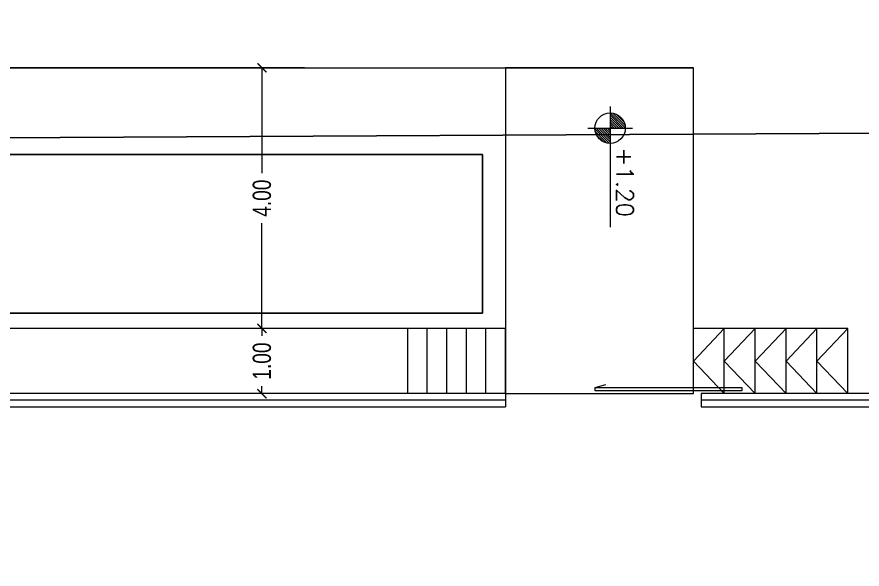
# Model space of a CAD drawing. Header units: millimetres. Extents: x -401 to 2889, y -234 to 146.
# Drawn here: x 107.34 to 120.3, y -47.45 to -38.97 of the extents above; entities that cross this region are included whole.
import ezdxf

# ---------------------------------------------------------------- set-up
doc = ezdxf.new("R2010")
doc.units = ezdxf.units.MM
doc.header["$LTSCALE"] = 3
doc.header["$MEASUREMENT"] = 0
doc.linetypes.add('AXES2', pattern=[1.125, 0.75, -0.125, 0.125, -0.125])
doc.linetypes.add('CONTINU', pattern=[0])
doc.layers.get('0').update_dxf_attribs({"color": 3, "lineweight": 9})
for name, color, linetype, lineweight in [('DIM-IN', 1, 'Continuous', 0), ('Drw - Arch - brick (0.20)', 7, 'CONTINU', 20), ('Drw - Arch - Window (0.05)', 4, 'CONTINU', 5), ('LEVELS', 7, 'Continuous', 5), ('RL Text', 3, 'Continuous', 0), ('WALKWAY', 42, 'Continuous', 13)]:
    doc.layers.add(name, color=color, linetype=linetype, lineweight=lineweight)
doc.layers.add('FRAM (EL BARAHEM)', color=254, linetype='Continuous')
doc.layers.add('Layer7', color=8, linetype='Continuous')
doc.styles.add('drwazah arabic', font='ARIALUNI.TTF', dxfattribs={"width": 0.75})
doc.styles.add('ROMANS', font='romans', dxfattribs={"width": 0.8})
doc.dimstyles.new('Arch A-D 1-200m', dxfattribs={"dimscale": 2, "dimtxt": 0.14, "dimasz": 0.07, "dimexe": 0, "dimexo": 0, "dimgap": 0.05, "dimtad": 0, "dimzin": 1, "dimdsep": 46, "dimtxsty": 'drwazah arabic', "dimblk": 'ARCHTICK', "dimcen": 0, "dimse1": 1, "dimse2": 1, "dimclrd": 9, "dimclre": 9, "dimclrt": 6, "dimaunit": 2, "dimazin": 0, "dimtfac": 1, "dimtmove": 0, "dimatfit": 0, "dimldrblk": 'ARCHTICK', "dimfxl": 0.18, "dimtolj": 1, "dimtzin": 0, "dimlwd": 9, "dimlwe": 9, "dimarcsym": 2})
picture_1 = doc.add_image_def('image1.png', size_in_pixel=(3507, 2481))

# ---------------------------------------------------------------- blocks, each defined once
blk = doc.blocks.new('CAR19P')
at = {"linetype": 'Continuous'}
for p, q in [((0.4054, 0.8204), (0.4432, 1.0462)), ((1.9415, 0.9329), (10.8035, 0.9329)), ((1.9415, -0.8671), (1.9415, 0.9329)), ((10.8035, -0.8671), (10.8035, 0.9329)), ((10.8035, -0.8671), (10.8035, 0.9329)), ((0.2844, 0.8204), (1.2438, 0.8204)), ((0.5261, 0.7131), (0.4806, 0.792)), ((0.5321, 0.8019), (0.5714, 0.7161)), ((1.041, 0.8019), (0.5321, 0.8019)), ((1.041, 0.7161), (1.041, 0.8019)), ((1.0819, 0.8019), (1.0819, 0.7161)), ((1.2787, 0.8019), (1.0819, 0.8019)), ((1.2787, 0.7161), (1.2787, 0.8019)), ((0.5714, 0.7161), (1.041, 0.7161)), ((0.6068, 0.6842), (1.2552, 0.6842)), ((1.0819, 0.7161), (1.2787, 0.7161)), ((1.4599, -0.5296), (1.4599, 0.5954)), ((-0.0038, -0.4546), (-0.0038, 0.5205)), ((0.0503, -0.4171), (0.0503, 0.4829)), ((0.4507, 0.5745), (0.4507, -0.5086)), ((0.4987, -0.5059), (0.4987, 0.5717)), ((1.3633, -0.5059), (1.3633, 0.5717)), ((1.9415, 0.4672), (1.4599, 0.4672)), ((1.9415, -0.4014), (1.4599, -0.4014)), ((0.5261, -0.6472), (0.4806, -0.7262)), ((0.5321, -0.736), (0.5714, -0.6502)), ((0.5714, -0.6502), (1.041, -0.6502)), ((0.6068, -0.6184), (1.2552, -0.6184)), ((1.041, -0.6502), (1.041, -0.736)), ((1.0819, -0.6502), (1.2787, -0.6502)), ((1.0819, -0.736), (1.0819, -0.6502)), ((1.2787, -0.6502), (1.2787, -0.736)), ((0.2844, -0.7546), (1.2438, -0.7546)), ((0.4054, -0.7546), (0.4432, -0.9804)), ((1.041, -0.736), (0.5321, -0.736)), ((1.2787, -0.736), (1.0819, -0.736)), ((1.9415, -0.8671), (10.8035, -0.8671))]:
    blk.add_line(p, q, dxfattribs=at)
for centre, radius, start, end in [((0.2905, 0.5261), 0.2944, 91.19876, 181.1028), ((0.381, 0.4897), 0.3308, 91.12446, 181.17731), ((0.4582, 0.5114), 0.2816, 85.43021, 148.85616), ((1.2394, 0.5999), 0.2206, 358.84015, 88.85771), ((0.6155, 0.5724), 0.1667, 122.43137, 180.22757), ((0.6091, 0.5739), 0.1104, 91.18948, 181.11153), ((1.2529, 0.5739), 0.1104, 358.88846, 88.8106), ((4.211, 0.0332), 4.0515, 171.77434, 188.53503), ((0.3171, 0.5957), 0.1172, 148.46919, 171.59512), ((0.1344, 0.4207), 0.1162, 136.04149, 223.64514), ((0.3531, -0.2662), 0.1242, 127.40466, 151.13181), ((0.3098, -0.2095), 0.0528, 89.87258, 127.43676), ((0.3099, -0.2101), 0.0534, 52.79224, 90.01662), ((0.2683, -0.2646), 0.122, 28.57363, 52.70268), ((0.1344, -0.3549), 0.1162, 136.35486, 223.95851), ((0.4369, -0.3135), 0.22, 167.0087, 183.24866), ((0.4436, -0.3143), 0.2266, 151.52916, 167.19159), ((0.2018, -0.3011), 0.1978, 12.58514, 28.64702), ((0.0995, -0.3254), 0.3029, 359.88345, 12.85032), ((0.5201, -0.3267), 0.3028, 179.86157, 192.85182), ((0.0996, -0.3267), 0.3028, 347.14819, 0.13843), ((0.2905, -0.4603), 0.2944, 178.8972, 268.80124), ((0.381, -0.4239), 0.3308, 178.82269, 268.87555), ((0.4179, -0.351), 0.1977, 192.58075, 208.64806), ((0.3531, -0.3859), 0.1242, 208.86818, 232.59535), ((0.2683, -0.3875), 0.122, 307.29733, 331.42636), ((0.2019, -0.351), 0.1977, 331.35196, 347.41922), ((0.3171, -0.5298), 0.1172, 188.40488, 211.53081), ((0.4587, -0.444), 0.283, 206.00894, 274.44543), ((0.3097, -0.4426), 0.0528, 232.55547, 270.14987), ((0.3099, -0.442), 0.0534, 269.961, 307.21551), ((0.6155, -0.5065), 0.1667, 179.77243, 237.56862), ((0.6091, -0.508), 0.1104, 178.88847, 268.81052), ((1.2394, -0.534), 0.2206, 271.14227, 1.15985), ((1.2529, -0.508), 0.1104, 271.18939, 1.11153)]:
    blk.add_arc(centre, radius, start, end, dxfattribs=at)
blk = doc.blocks.new('level-1')
at = {"layer": 'LEVELS', "linetype": 'ByBlock'}
h = blk.add_hatch(dxfattribs=at)
h.set_pattern_fill('ANSI31', color=0, scale=0.15, style=0)
h.set_pattern_definition([(45, (-26.005662, -19.227158), (-0.013258252, 0.013258252), [])])
h.paths.add_polyline_path([(0.434, 0), (0.2545, 0), (0.2545, -0.1795, 0.414214)])
h.paths.add_polyline_path([(0.2545, 0.1795, 0.414214), (0.075, 0), (0.2545, 0)])
at = {"layer": 'LEVELS', "color": 0, "linetype": 'ByBlock'}
for p, q in [((0.2545, -0.2625), (0.2545, 0.2625)), ((0, 0), (1.4252, 0))]:
    blk.add_line(p, q, dxfattribs=at)
blk.add_circle((0.2545, 0), 0.1795, dxfattribs=at)
at = {"layer": 'LEVELS', "color": 0, "linetype": 'ByBlock', "style": 'ROMANS'}
blk.add_attdef('LV', (0.4827, 0.075), '', height=0.2, dxfattribs=at)
blk = doc.blocks.new('_ArchTick')
at = {"color": 0, "linetype": 'ByBlock', "const_width": 0.15}
blk.add_lwpolyline([(-0.5, -0.5), (0.5, 0.5)], dxfattribs=at)
blk = doc.blocks.new('*D83')
at = {"layer": 'Defpoints', "color": 0, "transparency": 16777216}
for p in [(114.834, -39.753), (111.097, -43.753), (114.834, -43.753)]:
    blk.add_point(p, dxfattribs=at)
at = {"layer": 'DIM-IN', "color": 9, "linetype": 'ByBlock', "lineweight": 9, "transparency": 16777216}
for p, q in [((111.097, -39.753), (111.097, -41.368)), ((111.097, -43.753), (111.097, -42.139))]:
    blk.add_line(p, q, dxfattribs=at)
at = {"layer": 'DIM-IN', "color": 9, "lineweight": 9, "transparency": 16777216, "xscale": 0.14, "yscale": 0.14, "zscale": 0.14}
for p, rotation in [((111.097, -39.753), 90), ((111.097, -43.753), 270)]:
    blk.add_blockref('_ArchTick', p, dxfattribs=dict(at, rotation=rotation))
at = {"layer": 'DIM-IN', "color": 6, "transparency": 16777216, "insert": (111.097, -41.753), "char_height": 0.28, "attachment_point": 5, "rotation": 90, "style": 'drwazah arabic'}
blk.add_mtext('\\A1;4.00', dxfattribs=at)
blk = doc.blocks.new('*D84')
at = {"layer": 'Defpoints', "color": 0, "transparency": 16777216}
for p in [(114.834, -43.753), (111.097, -44.753), (114.834, -44.753)]:
    blk.add_point(p, dxfattribs=at)
at = {"layer": 'DIM-IN', "color": 9, "linetype": 'ByBlock', "lineweight": 9, "transparency": 16777216}
for p, q in [((111.097, -43.753), (111.097, -43.868)), ((111.097, -44.753), (111.097, -44.639))]:
    blk.add_line(p, q, dxfattribs=at)
at = {"layer": 'DIM-IN', "color": 9, "lineweight": 9, "transparency": 16777216, "xscale": 0.14, "yscale": 0.14, "zscale": 0.14}
for p, rotation in [((111.097, -43.753), 90), ((111.097, -44.753), 270)]:
    blk.add_blockref('_ArchTick', p, dxfattribs=dict(at, rotation=rotation))
at = {"layer": 'DIM-IN', "color": 6, "transparency": 16777216, "insert": (111.097, -44.253), "char_height": 0.28, "attachment_point": 5, "rotation": 90, "style": 'drwazah arabic'}
blk.add_mtext('\\A1;1.00', dxfattribs=at)

msp = doc.modelspace()

# ---------------------------------------------------------------- linework, layer by layer
at = {"linetype": 'AXES2'}
msp.add_open_spline([(164.834, -10.939), (164.834, -35.686), (164.834, -60.432), (164.834, -85.179), (164.807, -85.474), (164.78, -85.763), (164.685, -86.665), (164.607, -87.249), (164.425, -88.121), (164.345, -88.431), (164.146, -89.058), (164.029, -89.372), (163.629, -90.303), (163.297, -90.912), (162.244, -92.483), (161.416, -93.383), (160.138, -94.385), (159.761, -94.642), (159.049, -95.056), (158.716, -95.222), (158.014, -95.524), (157.648, -95.659), (156.11, -96.149), (154.816, -96.393), (153.365, -96.644), (153.289, -96.657), (153.213, -96.67), (135.359, -96.67), (117.504, -96.67), (99.65, -96.67), (99.636, -96.67), (99.621, -96.67), (99.607, -96.67), (99.605, -96.671), (99.603, -96.671), (99.601, -96.671), (99.247, -96.673), (98.888, -96.658), (97.806, -96.562), (97.078, -96.431), (95.253, -95.93), (94.186, -95.465), (92.833, -94.606), (92.433, -94.305), (91.626, -93.585), (91.246, -93.16), (90.558, -92.2), (90.252, -91.67), (89.457, -90), (89.049, -88.737), (88.488, -86.622), (88.302, -85.839), (88.114, -85.039), (88.114, -62.187), (88.114, -39.336), (88.114, -16.485)], degree=3, knots=[0, 0, 0, 0, 1, 1, 1, 1.896558, 1.896558, 3.873524, 3.873524, 5.049502, 5.049502, 6.22548, 6.22548, 8.577437, 8.577437, 12.62719, 12.62719, 14.243391, 14.243391, 15.614563, 15.614563, 16.985735, 16.985735, 21.152468, 21.152468, 21.381426, 21.381426, 21.381426, 22.381426, 22.381426, 22.381426, 22.38223, 22.38223, 22.38223, 22.389161, 22.389161, 22.389161, 23.612192, 23.612192, 26.058255, 26.058255, 29.916735, 29.916735, 31.726222, 31.726222, 33.969982, 33.969982, 36.213742, 36.213742, 40.450127, 40.450127, 42.796206, 42.796206, 42.796206, 43.796206, 43.796206, 43.796206, 43.796206], dxfattribs=at)
at = {"layer": 'Drw - Arch - brick (0.20)'}
msp.add_line((114.834, -44.753), (114.834, -44.953), dxfattribs=at)
for points in [[(114.834, -44.753), (96.334, -44.753), (96.334, -61.333)], [(117.834, -44.953), (126.134, -44.953), (126.134, -47.15), (126.334, -47.15), (126.334, -44.753), (117.834, -44.753)], [(96.534, -64.333), (96.534, -44.953), (114.834, -44.953)]]:
    msp.add_lwpolyline(points, dxfattribs=at)
at = {"layer": 'Drw - Arch - Window (0.05)'}
for p, q in [((116.209, -44.658), (116.371, -44.614)), ((117.834, -44.753), (117.834, -44.953))]:
    msp.add_line(p, q, dxfattribs=at)
msp.add_lwpolyline([(116.209, -44.658), (118.459, -44.658), (118.459, -44.708), (116.209, -44.708)], close=True, dxfattribs=at)
for points in [[(114.834, -44.853), (96.434, -44.853), (96.434, -64.333)], [(126.234, -47.15), (126.234, -44.853), (117.834, -44.853)]]:
    msp.add_lwpolyline(points, dxfattribs=at)
at = {"layer": 'RL Text'}
for p, q in [((114.834, -43.753), (113.334, -43.753)), ((113.334, -44.753), (113.334, -43.753)), ((113.634, -44.753), (113.634, -43.753)), ((113.934, -44.753), (113.934, -43.753)), ((114.234, -44.753), (114.234, -43.753)), ((114.534, -44.753), (114.534, -43.753)), ((114.834, -44.753), (114.834, -43.753)), ((117.715, -44.253), (118.189, -43.753)), ((120.086, -43.753), (117.715, -43.753)), ((118.189, -44.753), (118.189, -43.753)), ((118.189, -44.253), (118.663, -43.753)), ((118.663, -44.753), (118.663, -43.753)), ((118.663, -44.253), (119.137, -43.753)), ((119.137, -44.753), (119.137, -43.753)), ((119.137, -44.253), (119.611, -43.753)), ((119.611, -44.753), (119.611, -43.753)), ((119.611, -44.253), (120.086, -43.753)), ((120.086, -44.753), (120.086, -43.753)), ((118.189, -44.753), (117.715, -44.253)), ((118.663, -44.753), (118.189, -44.253)), ((119.137, -44.753), (118.663, -44.253)), ((119.611, -44.753), (119.137, -44.253)), ((120.086, -44.753), (119.611, -44.253)), ((114.834, -44.753), (113.334, -44.753))]:
    msp.add_line(p, q, dxfattribs=at)
at = {"layer": 'WALKWAY'}
for p, q in [((102.705, -39.753), (117.715, -39.753)), ((113.334, -43.753), (96.634, -43.753))]:
    msp.add_line(p, q, dxfattribs=at)
msp.add_lwpolyline([(114.834, -39.751), (114.834, -44.753), (117.715, -44.753), (117.715, -39.751)], close=True, dxfattribs=at)
msp.add_open_spline([(111.748, -39.753), (110.814, -39.753), (109.881, -39.753), (108.948, -39.753), (106.867, -39.753), (104.786, -39.753), (102.705, -39.753)], degree=3, knots=[-0.448499, -0.448499, -0.448499, -0.448499, 0, 0, 0, 1, 1, 1, 1], dxfattribs=at)

# ---------------------------------------------------------------- block references
at = {"layer": 'Layer7', "xscale": 1.354094725430543, "yscale": 1.354094725430543, "zscale": 1.354094725430543}
msp.add_blockref('CAR19P', (99.85, -42.345), dxfattribs=at)
at = {"layer": 'LEVELS', "color": 3}
ref = msp.add_blockref('level-1', (116.438, -40.347), dxfattribs=dict(at, xscale=1.3, yscale=1.3, zscale=1.3, rotation=269.999999999987))
ref.add_attrib('LV', '+1.20', (116.535, -40.974), dxfattribs={"layer": '0', "color": 0, "linetype": 'ByBlock', "height": 0.26, "rotation": 270, "style": 'ROMANS'})

# ---------------------------------------------------------------- dimensions: what is measured, and where the dimension line sits
at = {"layer": 'DIM-IN'}
for base, p1, p2, picture, middle in [((111.097, -43.753), (114.834, -39.753), (114.834, -43.753), '*D83', (111.097, -41.753)), ((111.097, -44.753), (114.834, -43.753), (114.834, -44.753), '*D84', (111.097, -44.253))]:
    dim = msp.add_linear_dim(base=base, p1=p1, p2=p2, angle=90, dimstyle='Arch A-D 1-200m', dxfattribs=at)
    dim.commit()
    dim.dimension.update_dxf_attribs({"geometry": picture, "text_midpoint": middle})

# ---------------------------------------------------------------- pictures from other files: only their frames are drawn
at = {"layer": 'FRAM (EL BARAHEM)'}
image = msp.add_image(picture_1, insert=(87.798, -40.929), size_in_units=(53.493, 37.843), rotation=-89.6968, dxfattribs=at)
image.dxf.flags = 7

doc.saveas('drawing.dxf')
